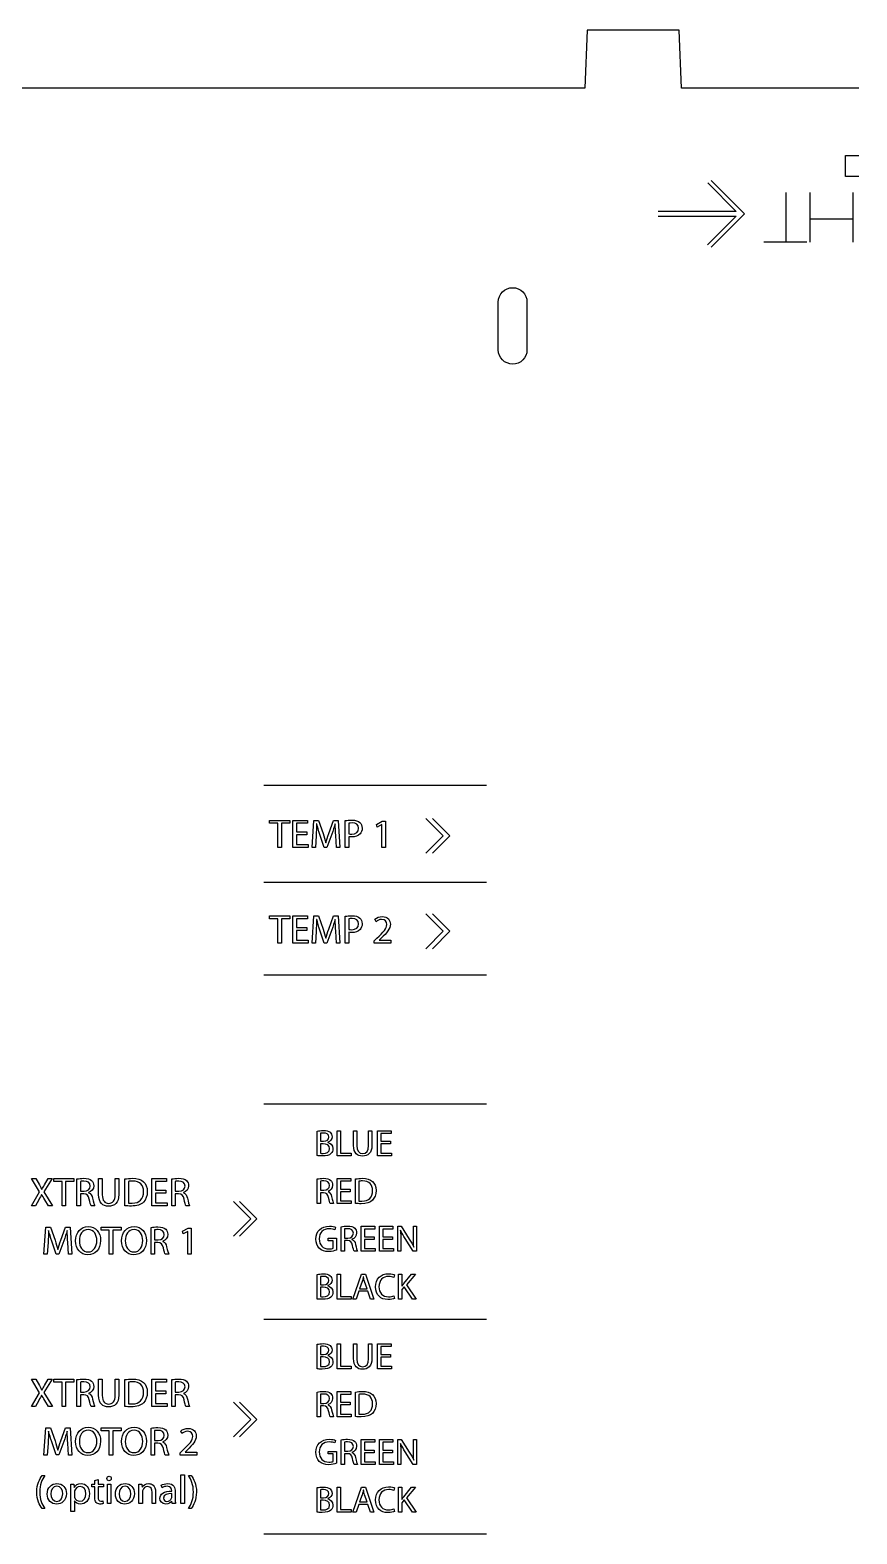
# Model space of a CAD drawing. Header units: millimetres. Extents: x -1200 to 608, y -610 to 472.
# Drawn here: x 303.4 to 389.9, y -188.9 to -31.5 of the extents above; entities that cross this region are included whole.
import ezdxf

# ---------------------------------------------------------------- set-up
doc = ezdxf.new("R2010")
doc.units = ezdxf.units.MM
doc.layers.add('CUTS', color=1, linetype='Continuous', true_color=0xff0000)
doc.layers.add('TEXT', color=5, linetype='Continuous', true_color=0x0000ff)

msp = doc.modelspace()

# ---------------------------------------------------------------- linework, layer by layer
at = {"layer": 'CUTS', "color": 1, "true_color": 0xff0000}
for points in [[(390.14, -37.63), (371.57, -37.63), (371.32, -31.54), (361.72, -31.54), (361.47, -37.63), (295.48, -37.63)], [(390.14, -46.85), (388.74, -46.85), (388.74, -44.65), (390.14, -44.65)], [(352.42, -64.99), (352.42, -59.99)], [(355.42, -59.99), (355.42, -64.99), (355.42, -64.99)]]:
    msp.add_lwpolyline(points, dxfattribs=at)
for points in [[(352.42, -59.99), (352.42, -59.16), (353.09, -58.49), (353.92, -58.49)], [(353.92, -58.49), (354.75, -58.49), (355.42, -59.16), (355.42, -59.99)], [(353.92, -66.49), (353.09, -66.49), (352.42, -65.81), (352.42, -64.99)], [(355.42, -64.99), (355.42, -65.82), (354.75, -66.49), (353.92, -66.49)]]:
    msp.add_open_spline(points, degree=3, dxfattribs=at)
at = {"layer": 'TEXT', "color": 5, "true_color": 0x0000ff}
for points in [[(374.32, -47.52), (377.3, -50.51), (369.13, -50.51)], [(374.69, -47.29), (378.17, -50.76), (374.69, -54.24)], [(382.5, -48.52), (382.5, -53.69)], [(385.03, -53.74), (385.03, -48.52)], [(389.5, -48.52), (389.5, -53.74)], [(369.13, -51.01), (377.31, -51.01), (374.31, -54.01)], [(389.5, -51.31), (385.03, -51.31)], [(384.68, -53.74), (380.18, -53.74)], [(327.9, -110.54), (351.18, -110.54)], [(329.37, -114.53), (328.5, -114.53), (328.5, -114.22), (330.62, -114.22), (330.62, -114.53), (329.74, -114.53), (329.74, -117.07), (329.37, -117.07), (329.37, -114.53), (329.37, -114.53)], [(332.41, -115.74), (331.3, -115.74), (331.3, -116.76), (332.54, -116.76), (332.54, -117.07), (330.93, -117.07), (330.93, -114.22), (332.47, -114.22), (332.47, -114.53), (331.3, -114.53), (331.3, -115.43), (332.41, -115.43), (332.41, -115.74), (332.41, -115.74)], [(333.37, -115.85), (333.29, -117.07), (332.94, -117.07), (333.14, -114.22), (333.61, -114.22), (334.1, -115.6)], [(333.43, -114.59), (333.42, -114.59)], [(334.7, -115.6), (335.2, -114.22), (335.67, -114.22), (335.85, -117.07), (335.49, -117.07), (335.42, -115.82), (335.42, -115.82)], [(335.37, -114.59), (335.36, -114.59)], [(336.79, -115.93), (336.79, -117.07), (336.42, -117.07), (336.42, -114.25), (336.42, -114.25)], [(336.79, -114.52), (336.79, -115.63), (336.79, -115.63)], [(340.25, -114.67), (340.24, -114.67), (339.76, -114.93), (339.69, -114.64), (340.29, -114.32), (340.61, -114.32), (340.61, -117.07), (340.25, -117.07), (340.25, -114.67), (340.25, -114.67)], [(344.83, -114.01), (346.65, -115.83), (344.83, -117.65)], [(345.53, -114.01), (347.35, -115.83), (345.53, -117.65)], [(335.01, -115.67), (334.5, -117.06), (334.22, -117.06), (333.76, -115.7)], [(334.38, -116.56), (334.39, -116.56)], [(327.9, -120.67), (351.18, -120.67)], [(329.37, -124.53), (328.5, -124.53), (328.5, -124.22), (330.62, -124.22), (330.62, -124.53), (329.74, -124.53), (329.74, -127.07), (329.37, -127.07), (329.37, -124.53), (329.37, -124.53)], [(332.41, -125.74), (331.3, -125.74), (331.3, -126.76), (332.54, -126.76), (332.54, -127.07), (330.93, -127.07), (330.93, -124.22), (332.47, -124.22), (332.47, -124.53), (331.3, -124.53), (331.3, -125.43), (332.41, -125.43), (332.41, -125.74), (332.41, -125.74)], [(333.37, -125.85), (333.29, -127.07), (332.94, -127.07), (333.14, -124.22), (333.61, -124.22), (334.1, -125.6)], [(334.7, -125.6), (335.2, -124.22), (335.67, -124.22), (335.85, -127.07), (335.49, -127.07), (335.42, -125.82), (335.42, -125.82)], [(336.79, -125.93), (336.79, -127.07), (336.42, -127.07), (336.42, -124.26), (336.42, -124.26)], [(344.83, -124.01), (346.65, -125.83), (344.83, -127.65)], [(345.53, -124.01), (347.35, -125.83), (345.53, -127.65)], [(333.43, -124.59), (333.42, -124.59)], [(335.01, -125.67), (334.5, -127.06), (334.22, -127.06), (333.76, -125.7)], [(335.37, -124.59), (335.36, -124.59)], [(336.79, -124.52), (336.79, -125.63), (336.79, -125.63)], [(339.63, -124.82), (339.51, -124.56)], [(334.38, -126.56), (334.39, -126.56)], [(340.18, -126.55), (339.96, -126.76), (339.96, -126.76), (341.19, -126.76), (341.19, -127.07), (339.44, -127.07), (339.44, -127.07)], [(339.44, -127.07), (339.44, -126.84), (339.73, -126.56)], [(327.9, -130.38), (351.18, -130.38)], [(327.9, -143.87), (351.18, -143.87)], [(333.48, -149.3), (333.48, -146.73), (333.48, -146.73)], [(333.82, -146.96), (333.82, -147.8), (333.82, -147.8)], [(333.82, -147.8), (334.13, -147.8)], [(335.58, -146.69), (335.92, -146.69), (335.92, -149.03), (337.04, -149.03), (337.04, -149.31), (335.58, -149.31), (335.58, -146.69), (335.58, -146.69)], [(337.28, -148.23), (337.28, -146.69), (337.62, -146.69), (337.62, -146.69)], [(337.62, -146.69), (337.62, -148.25)], [(338.86, -148.25), (338.86, -146.69), (339.2, -146.69), (339.2, -148.22)], [(341.14, -148.08), (340.13, -148.08), (340.13, -149.03), (341.26, -149.03), (341.26, -149.31), (339.79, -149.31), (339.79, -146.69), (341.2, -146.69), (341.2, -146.98), (340.13, -146.98), (340.13, -147.8), (341.14, -147.8), (341.14, -148.08), (341.14, -148.08)], [(334.1, -148.06), (333.82, -148.06), (333.82, -149.05), (333.82, -149.05)], [(334.59, -147.9), (334.59, -147.91)], [(304.35, -153.92), (304, -154.54), (303.58, -154.54), (304.45, -153.1), (303.61, -151.69), (304.04, -151.69), (304.42, -152.36)], [(304.95, -152.36), (305.34, -151.69), (305.76, -151.69), (304.9, -153.08), (305.79, -154.54), (305.36, -154.54), (305.36, -154.54)], [(306.79, -152.01), (305.92, -152.01), (305.92, -151.69), (308.03, -151.69), (308.03, -152.01), (307.16, -152.01), (307.16, -154.54), (306.79, -154.54), (306.79, -152.01), (306.79, -152.01)], [(309.07, -153.31), (308.72, -153.31), (308.72, -154.54), (308.35, -154.54), (308.35, -151.73), (308.35, -151.73)], [(308.72, -151.99), (308.72, -153.03), (308.72, -153.03)], [(310.62, -153.37), (310.62, -151.69), (311, -151.69), (311, -151.69)], [(311, -151.69), (311, -153.39)], [(312.36, -153.39), (312.36, -151.69), (312.73, -151.69), (312.73, -153.36)], [(313.37, -154.54), (313.37, -151.74), (313.37, -151.74)], [(313.74, -152), (313.74, -154.26), (313.74, -154.26)], [(317.66, -153.21), (316.56, -153.21), (316.56, -154.24), (317.79, -154.24), (317.79, -154.54), (316.18, -154.54), (316.18, -151.69), (317.73, -151.69), (317.73, -152), (316.56, -152), (316.56, -152.9), (317.66, -152.9), (317.66, -153.21), (317.66, -153.21)], [(318.98, -153.31), (318.64, -153.31), (318.64, -154.54), (318.27, -154.54), (318.27, -151.73), (318.27, -151.73)], [(318.64, -151.99), (318.64, -153.03), (318.64, -153.03)], [(334.14, -153.18), (333.82, -153.18), (333.82, -154.31), (333.48, -154.31), (333.48, -151.73), (333.48, -151.73)], [(333.82, -151.97), (333.82, -152.92), (333.82, -152.92)], [(336.92, -153.08), (335.91, -153.08), (335.91, -154.03), (337.04, -154.03), (337.04, -154.31), (335.57, -154.31), (335.57, -151.69), (336.98, -151.69), (336.98, -151.98), (335.91, -151.98), (335.91, -152.8), (336.92, -152.8), (336.92, -153.08), (336.92, -153.08)], [(337.48, -154.3), (337.48, -151.73), (337.48, -151.73)], [(337.82, -151.98), (337.82, -154.05), (337.82, -154.05)], [(304.66, -153.35), (304.66, -153.35)], [(304.68, -152.84), (304.69, -152.84)], [(305.36, -154.54), (304.99, -153.91)], [(308.72, -153.03), (309.1, -153.03)], [(309.57, -153.17), (309.57, -153.19)], [(318.64, -153.03), (319.01, -153.03)], [(319.49, -153.17), (319.49, -153.19)], [(324.74, -154.09), (326.55, -155.9), (324.74, -157.72)], [(325.34, -154.09), (327.15, -155.9), (325.34, -157.72)], [(333.82, -152.92), (334.17, -152.92)], [(334.61, -153.05), (334.61, -153.06)], [(310.21, -154.54), (309.83, -154.54)], [(320.13, -154.54), (319.75, -154.54)], [(335.19, -154.31), (334.84, -154.31)], [(305.33, -158.4), (305.25, -159.62), (304.9, -159.62), (305.1, -156.77), (305.57, -156.77), (306.06, -158.15)], [(305.39, -157.14), (305.38, -157.14)], [(306.66, -158.15), (307.16, -156.77), (307.63, -156.77), (307.81, -159.62), (307.45, -159.62), (307.38, -158.37), (307.38, -158.37)], [(307.33, -157.14), (307.33, -157.14)], [(311.73, -157.09), (310.87, -157.09), (310.87, -156.77), (312.98, -156.77), (312.98, -157.09), (312.11, -157.09), (312.11, -159.62), (311.73, -159.62), (311.73, -157.09), (311.73, -157.09)], [(316.81, -158.39), (316.47, -158.39), (316.47, -159.62), (316.1, -159.62), (316.1, -156.81), (316.1, -156.81)], [(316.47, -157.07), (316.47, -158.11), (316.47, -158.11)], [(319.95, -157.22), (319.94, -157.22), (319.46, -157.48), (319.39, -157.2), (319.99, -156.87), (320.31, -156.87), (320.31, -159.62), (319.95, -159.62), (319.95, -157.22), (319.95, -157.22)], [(335.4, -156.79), (335.32, -157.06)], [(336.65, -158.18), (336.33, -158.18), (336.33, -159.31), (335.99, -159.31), (335.99, -156.73), (335.99, -156.73)], [(336.33, -156.97), (336.33, -157.92), (336.33, -157.92)], [(339.43, -158.08), (338.42, -158.08), (338.42, -159.03), (339.55, -159.03), (339.55, -159.31), (338.07, -159.31), (338.07, -156.69), (339.49, -156.69), (339.49, -156.98), (338.42, -156.98), (338.42, -157.8), (339.43, -157.8), (339.43, -158.08), (339.43, -158.08)], [(341.34, -158.08), (340.33, -158.08), (340.33, -159.03), (341.46, -159.03), (341.46, -159.31), (339.98, -159.31), (339.98, -156.69), (341.4, -156.69), (341.4, -156.98), (340.33, -156.98), (340.33, -157.8), (341.34, -157.8), (341.34, -158.08), (341.34, -158.08)], [(341.9, -159.31), (341.9, -156.69), (342.27, -156.69), (343.1, -158.02)], [(342.2, -157.11), (342.19, -157.11)], [(343.54, -157.79), (343.54, -156.69), (343.86, -156.69), (343.86, -159.31), (343.52, -159.31), (342.69, -157.98)], [(306.97, -158.22), (306.46, -159.61), (306.18, -159.61), (305.72, -158.25)], [(316.47, -158.11), (316.84, -158.11)], [(317.32, -158.25), (317.32, -158.27)], [(335.15, -158.99), (335.15, -158.21), (334.62, -158.21), (334.62, -157.94), (335.48, -157.94), (335.48, -159.19), (335.48, -159.19)], [(336.33, -157.92), (336.67, -157.92)], [(337.11, -158.05), (337.11, -158.06)], [(342.22, -158.19), (342.22, -159.31), (341.9, -159.31), (341.9, -159.31)], [(343.57, -158.87), (343.58, -158.86)], [(306.34, -159.11), (306.35, -159.11)], [(317.96, -159.62), (317.57, -159.62)], [(337.7, -159.31), (337.35, -159.31)], [(333.48, -164.3), (333.48, -161.73), (333.48, -161.73)], [(333.82, -161.96), (333.82, -162.8), (333.82, -162.8)], [(335.58, -161.69), (335.92, -161.69), (335.92, -164.03), (337.04, -164.03), (337.04, -164.31), (335.58, -164.31), (335.58, -161.69), (335.58, -161.69)], [(337.84, -163.49), (337.57, -164.31), (337.22, -164.31), (338.11, -161.69), (338.52, -161.69), (339.41, -164.31), (339.05, -164.31), (338.77, -163.49), (337.84, -163.49), (337.84, -163.49)], [(338.31, -161.99), (338.3, -161.99)], [(341.57, -161.77), (341.48, -162.04)], [(341.99, -161.69), (342.32, -161.69), (342.32, -162.96), (342.34, -162.96)], [(342.54, -162.68), (343.34, -161.69), (343.76, -161.69), (342.81, -162.8), (343.83, -164.31), (343.43, -164.31), (342.58, -163.03), (342.32, -163.31), (342.32, -164.31), (341.99, -164.31), (341.99, -161.69), (341.99, -161.69)], [(333.82, -162.8), (334.13, -162.8)], [(334.1, -163.06), (333.82, -163.06), (333.82, -164.05), (333.82, -164.05)], [(334.59, -162.9), (334.59, -162.91)], [(338.17, -162.47), (337.91, -163.22), (338.7, -163.22), (338.7, -163.22)], [(338.7, -163.22), (338.44, -162.47)], [(341.49, -163.96), (341.56, -164.23), (341.56, -164.23)], [(327.9, -166.4), (351.18, -166.4)], [(333.48, -171.6), (333.48, -169.03), (333.48, -169.03)], [(333.82, -169.26), (333.82, -170.1), (333.82, -170.1)], [(335.58, -168.99), (335.92, -168.99), (335.92, -171.33), (337.04, -171.33), (337.04, -171.61), (335.58, -171.61), (335.58, -168.99), (335.58, -168.99)], [(337.28, -170.53), (337.28, -168.99), (337.62, -168.99), (337.62, -168.99)], [(337.62, -168.99), (337.62, -170.55)], [(338.86, -170.55), (338.86, -168.99), (339.2, -168.99), (339.2, -170.52)], [(341.14, -170.38), (340.13, -170.38), (340.13, -171.33), (341.26, -171.33), (341.26, -171.61), (339.79, -171.61), (339.79, -168.99), (341.2, -168.99), (341.2, -169.28), (340.13, -169.28), (340.13, -170.1), (341.14, -170.1), (341.14, -170.38), (341.14, -170.38)], [(333.82, -170.1), (334.13, -170.1)], [(334.1, -170.36), (333.82, -170.36), (333.82, -171.35), (333.82, -171.35)], [(334.59, -170.2), (334.59, -170.21)], [(304.35, -174.92), (304, -175.54), (303.58, -175.54), (304.45, -174.1), (303.61, -172.69), (304.04, -172.69), (304.42, -173.36)], [(304.95, -173.36), (305.34, -172.69), (305.76, -172.69), (304.9, -174.08), (305.79, -175.54), (305.36, -175.54), (305.36, -175.54)], [(306.79, -173.01), (305.92, -173.01), (305.92, -172.69), (308.03, -172.69), (308.03, -173.01), (307.16, -173.01), (307.16, -175.54), (306.79, -175.54), (306.79, -173.01), (306.79, -173.01)], [(309.07, -174.31), (308.72, -174.31), (308.72, -175.54), (308.35, -175.54), (308.35, -172.73), (308.35, -172.73)], [(308.72, -172.99), (308.72, -174.03), (308.72, -174.03)], [(310.62, -174.37), (310.62, -172.69), (311, -172.69), (311, -172.69)], [(311, -172.69), (311, -174.39)], [(312.36, -174.39), (312.36, -172.69), (312.73, -172.69), (312.73, -174.36)], [(313.37, -175.54), (313.37, -172.73), (313.37, -172.73)], [(313.74, -173), (313.74, -175.26), (313.74, -175.26)], [(317.66, -174.21), (316.56, -174.21), (316.56, -175.24), (317.79, -175.24), (317.79, -175.54), (316.18, -175.54), (316.18, -172.69), (317.73, -172.69), (317.73, -173), (316.56, -173), (316.56, -173.9), (317.66, -173.9), (317.66, -174.21), (317.66, -174.21)], [(318.98, -174.31), (318.64, -174.31), (318.64, -175.54), (318.27, -175.54), (318.27, -172.73), (318.27, -172.73)], [(318.64, -172.99), (318.64, -174.03), (318.64, -174.03)], [(304.66, -174.35), (304.66, -174.35)], [(304.68, -173.84), (304.69, -173.84)], [(308.72, -174.03), (309.1, -174.03)], [(309.57, -174.17), (309.57, -174.19)], [(318.64, -174.03), (319.01, -174.03)], [(319.49, -174.17), (319.49, -174.19)], [(334.14, -175.48), (333.82, -175.48), (333.82, -176.61), (333.48, -176.61), (333.48, -174.03), (333.48, -174.03)], [(333.82, -174.27), (333.82, -175.22), (333.82, -175.22)], [(336.92, -175.38), (335.91, -175.38), (335.91, -176.33), (337.04, -176.33), (337.04, -176.61), (335.57, -176.61), (335.57, -173.99), (336.98, -173.99), (336.98, -174.28), (335.91, -174.28), (335.91, -175.1), (336.92, -175.1), (336.92, -175.38), (336.92, -175.38)], [(337.48, -176.6), (337.48, -174.03), (337.48, -174.03)], [(337.82, -174.28), (337.82, -176.35), (337.82, -176.35)], [(305.36, -175.54), (304.99, -174.91)], [(310.21, -175.54), (309.83, -175.54)], [(320.13, -175.54), (319.75, -175.54)], [(324.74, -175.09), (326.55, -176.9), (324.74, -178.72)], [(325.34, -175.09), (327.15, -176.9), (325.34, -178.72)], [(333.82, -175.22), (334.17, -175.22)], [(334.61, -175.35), (334.61, -175.36)], [(305.33, -179.4), (305.25, -180.62), (304.9, -180.62), (305.1, -177.77), (305.57, -177.77), (306.06, -179.15)], [(306.66, -179.15), (307.16, -177.77), (307.63, -177.77), (307.81, -180.62), (307.45, -180.62), (307.38, -179.37), (307.38, -179.37)], [(311.73, -178.09), (310.87, -178.09), (310.87, -177.77), (312.98, -177.77), (312.98, -178.09), (312.11, -178.09), (312.11, -180.62), (311.73, -180.62), (311.73, -178.09), (311.73, -178.09)], [(335.19, -176.61), (334.84, -176.61)], [(305.39, -178.14), (305.38, -178.14)], [(306.97, -179.22), (306.46, -180.61), (306.18, -180.61), (305.72, -179.25)], [(307.33, -178.14), (307.33, -178.14)], [(316.81, -179.39), (316.47, -179.39), (316.47, -180.62), (316.1, -180.62), (316.1, -177.81), (316.1, -177.81)], [(316.47, -178.07), (316.47, -179.11), (316.47, -179.11)], [(316.47, -179.11), (316.84, -179.11)], [(317.32, -179.25), (317.32, -179.27)], [(319.33, -178.37), (319.21, -178.11)], [(335.4, -179.09), (335.32, -179.36)], [(336.65, -180.48), (336.33, -180.48), (336.33, -181.61), (335.99, -181.61), (335.99, -179.03), (335.99, -179.03)], [(336.33, -179.27), (336.33, -180.22), (336.33, -180.22)], [(339.43, -180.38), (338.42, -180.38), (338.42, -181.33), (339.55, -181.33), (339.55, -181.61), (338.07, -181.61), (338.07, -178.99), (339.49, -178.99), (339.49, -179.28), (338.42, -179.28), (338.42, -180.1), (339.43, -180.1), (339.43, -180.38), (339.43, -180.38)], [(341.34, -180.38), (340.33, -180.38), (340.33, -181.33), (341.46, -181.33), (341.46, -181.61), (339.98, -181.61), (339.98, -178.99), (341.4, -178.99), (341.4, -179.28), (340.33, -179.28), (340.33, -180.1), (341.34, -180.1), (341.34, -180.38), (341.34, -180.38)], [(341.9, -181.61), (341.9, -178.99), (342.27, -178.99), (343.1, -180.32)], [(343.54, -180.09), (343.54, -178.99), (343.86, -178.99), (343.86, -181.61), (343.52, -181.61), (342.69, -180.28)], [(306.34, -180.11), (306.35, -180.11)], [(317.96, -180.62), (317.57, -180.62)], [(319.88, -180.1), (319.67, -180.31), (319.67, -180.32), (320.9, -180.32), (320.9, -180.62), (319.14, -180.62), (319.14, -180.62)], [(319.14, -180.62), (319.14, -180.4), (319.43, -180.11)], [(335.15, -181.29), (335.15, -180.51), (334.62, -180.51), (334.62, -180.24), (335.48, -180.24), (335.48, -181.49), (335.48, -181.49)], [(336.33, -180.22), (336.67, -180.22)], [(337.11, -180.35), (337.11, -180.36)], [(342.22, -180.49), (342.22, -181.61), (341.9, -181.61), (341.9, -181.61)], [(342.2, -179.41), (342.19, -179.41)], [(337.7, -181.61), (337.35, -181.61)], [(343.57, -181.17), (343.58, -181.16)], [(304.71, -182.77), (304.99, -182.77), (304.99, -182.77)], [(307.7, -183.66), (308.03, -183.66), (308.05, -184.01), (308.06, -184.01)], [(310.21, -185.06), (310.21, -183.94), (309.89, -183.94), (309.89, -183.66), (310.21, -183.66), (310.21, -183.28), (310.57, -183.17), (310.57, -183.17)], [(310.57, -183.17), (310.57, -183.66), (311.11, -183.66), (311.11, -183.94), (310.57, -183.94), (310.57, -185.04)], [(311.53, -183.66), (311.9, -183.66), (311.9, -185.7), (311.53, -185.7), (311.53, -183.66), (311.53, -183.66)], [(314.82, -183.66), (315.15, -183.66), (315.18, -183.99), (315.18, -183.99)], [(317.26, -184.04), (317.17, -183.79)], [(319.23, -182.7), (319.6, -182.7), (319.6, -185.7), (319.23, -185.7), (319.23, -182.7), (319.23, -182.7)], [(320.01, -182.77), (320.29, -182.77)], [(333.48, -186.6), (333.48, -184.03), (333.48, -184.03)], [(335.58, -183.99), (335.92, -183.99), (335.92, -186.33), (337.04, -186.33), (337.04, -186.61), (335.58, -186.61), (335.58, -183.99), (335.58, -183.99)], [(337.84, -185.79), (337.57, -186.61), (337.22, -186.61), (338.11, -183.99), (338.52, -183.99), (339.41, -186.61), (339.05, -186.61), (338.77, -185.79), (337.84, -185.79), (337.84, -185.79)], [(341.57, -184.07), (341.48, -184.34)], [(341.99, -183.99), (342.32, -183.99), (342.32, -185.26), (342.34, -185.26)], [(342.54, -184.98), (343.34, -183.99), (343.76, -183.99), (342.81, -185.1), (343.83, -186.61), (343.43, -186.61), (342.58, -185.32), (342.32, -185.61), (342.32, -186.61), (341.99, -186.61), (341.99, -183.99), (341.99, -183.99)], [(308.09, -185.43), (308.08, -185.43), (308.08, -186.54), (307.72, -186.54), (307.72, -184.33), (307.72, -184.33)], [(308.08, -184.52), (308.08, -184.87), (308.08, -184.87)], [(311.07, -185.42), (311.09, -185.7)], [(315.21, -184.47), (315.21, -185.7), (314.84, -185.7), (314.84, -184.21), (314.84, -184.21)], [(316.58, -184.49), (316.58, -185.7), (316.21, -185.7), (316.21, -184.52)], [(318.26, -184.4), (318.26, -184.36)], [(318.27, -185.01), (318.27, -184.66), (318.27, -184.66)], [(318.66, -185.7), (318.32, -185.7), (318.29, -185.45), (318.28, -185.45)], [(318.63, -184.45), (318.63, -185.21), (318.63, -185.21)], [(333.82, -184.26), (333.82, -185.1), (333.82, -185.1)], [(333.82, -185.1), (334.13, -185.1)], [(334.1, -185.36), (333.82, -185.36), (333.82, -186.35), (333.82, -186.35)], [(334.59, -185.2), (334.59, -185.21)], [(338.17, -184.77), (337.91, -185.52), (338.7, -185.52), (338.7, -185.52)], [(338.31, -184.29), (338.3, -184.29)], [(338.7, -185.52), (338.44, -184.77)], [(304.99, -186.22), (304.71, -186.22)], [(320.29, -186.22), (320.01, -186.22), (320.01, -186.22)], [(341.49, -186.26), (341.56, -186.53), (341.56, -186.53)], [(327.9, -188.88), (351.18, -188.88)]]:
    msp.add_lwpolyline(points, dxfattribs=at)
for points in [[(333.42, -114.59), (333.41, -114.94), (333.39, -115.42), (333.37, -115.85)], [(333.76, -115.7), (333.62, -115.29), (333.51, -114.93), (333.43, -114.59)], [(335.36, -114.59), (335.26, -114.92), (335.15, -115.28), (335.01, -115.67)], [(335.42, -115.82), (335.4, -115.42), (335.37, -114.94), (335.37, -114.59)], [(336.42, -114.25), (336.6, -114.23), (336.83, -114.2), (337.13, -114.2)], [(337.14, -114.49), (336.97, -114.49), (336.85, -114.5), (336.79, -114.52)], [(337.13, -114.2), (337.49, -114.2), (337.76, -114.28), (337.93, -114.44)], [(337.81, -115.05), (337.81, -114.67), (337.54, -114.49), (337.14, -114.49)], [(337.93, -114.44), (338.08, -114.57), (338.18, -114.78), (338.18, -115.03)], [(334.1, -115.6), (334.21, -115.95), (334.31, -116.26), (334.38, -116.56)], [(334.39, -116.56), (334.47, -116.27), (334.57, -115.96), (334.7, -115.6)], [(336.79, -115.63), (336.87, -115.65), (336.97, -115.66), (337.09, -115.66)], [(337.08, -115.96), (336.97, -115.96), (336.87, -115.95), (336.79, -115.93)], [(337.96, -115.64), (337.76, -115.85), (337.44, -115.96), (337.08, -115.96)], [(337.09, -115.66), (337.54, -115.66), (337.81, -115.44), (337.81, -115.05)], [(338.18, -115.03), (338.18, -115.29), (338.1, -115.49), (337.96, -115.64)], [(336.42, -124.26), (336.6, -124.23), (336.83, -124.2), (337.13, -124.2)], [(337.13, -124.2), (337.49, -124.2), (337.76, -124.28), (337.93, -124.44)], [(339.51, -124.56), (339.7, -124.4), (339.97, -124.28), (340.28, -124.28)], [(340.28, -124.28), (340.88, -124.28), (341.13, -124.68), (341.13, -125.08)], [(333.42, -124.59), (333.41, -124.94), (333.39, -125.42), (333.37, -125.85)], [(333.76, -125.7), (333.62, -125.29), (333.51, -124.93), (333.43, -124.59)], [(334.1, -125.6), (334.21, -125.95), (334.31, -126.26), (334.38, -126.56)], [(334.39, -126.56), (334.47, -126.27), (334.57, -125.96), (334.7, -125.6)], [(335.36, -124.59), (335.26, -124.92), (335.15, -125.28), (335.01, -125.67)], [(335.42, -125.82), (335.4, -125.42), (335.37, -124.94), (335.37, -124.59)], [(337.14, -124.49), (336.97, -124.49), (336.85, -124.5), (336.79, -124.52)], [(336.79, -125.63), (336.87, -125.65), (336.97, -125.66), (337.09, -125.66)], [(337.96, -125.64), (337.76, -125.85), (337.44, -125.96), (337.08, -125.96)], [(337.09, -125.66), (337.54, -125.66), (337.81, -125.44), (337.81, -125.05)], [(337.81, -125.05), (337.81, -124.67), (337.54, -124.49), (337.14, -124.49)], [(337.93, -124.44), (338.08, -124.57), (338.18, -124.78), (338.18, -125.03)], [(338.18, -125.03), (338.18, -125.29), (338.1, -125.49), (337.96, -125.64)], [(340.21, -124.59), (339.96, -124.59), (339.76, -124.71), (339.63, -124.82)], [(339.73, -126.56), (340.43, -125.89), (340.75, -125.54), (340.75, -125.12)], [(341.13, -125.08), (341.13, -125.58), (340.76, -125.99), (340.18, -126.55)], [(340.75, -125.12), (340.75, -124.84), (340.62, -124.59), (340.21, -124.59)], [(337.08, -125.96), (336.97, -125.96), (336.87, -125.95), (336.79, -125.93)], [(333.48, -146.73), (333.63, -146.7), (333.87, -146.67), (334.1, -146.67)], [(334.12, -146.93), (333.97, -146.93), (333.88, -146.95), (333.82, -146.96)], [(334.1, -146.67), (334.44, -146.67), (334.66, -146.73), (334.82, -146.86)], [(334.69, -147.36), (334.69, -147.06), (334.46, -146.93), (334.12, -146.93)], [(334.13, -147.8), (334.48, -147.8), (334.69, -147.61), (334.69, -147.36)], [(335.04, -147.33), (335.04, -147.58), (334.87, -147.8), (334.59, -147.9)], [(334.82, -146.86), (334.95, -146.97), (335.04, -147.12), (335.04, -147.33)], [(334.01, -149.33), (333.77, -149.33), (333.6, -149.32), (333.48, -149.3)], [(333.82, -149.05), (333.89, -149.07), (333.98, -149.07), (334.11, -149.07)], [(334.91, -149.09), (334.73, -149.26), (334.43, -149.33), (334.01, -149.33)], [(334.78, -148.56), (334.78, -148.21), (334.47, -148.06), (334.1, -148.06)], [(334.11, -149.07), (334.45, -149.07), (334.78, -148.94), (334.78, -148.56)], [(334.59, -147.91), (334.84, -147.97), (335.13, -148.18), (335.13, -148.56)], [(335.13, -148.56), (335.13, -148.79), (335.04, -148.96), (334.91, -149.09)], [(338.21, -149.35), (337.68, -149.35), (337.28, -149.05), (337.28, -148.23)], [(337.62, -148.25), (337.62, -148.83), (337.88, -149.08), (338.23, -149.08)], [(339.2, -148.22), (339.2, -149.03), (338.78, -149.35), (338.21, -149.35)], [(338.23, -149.08), (338.61, -149.08), (338.86, -148.82), (338.86, -148.25)], [(304.42, -152.36), (304.52, -152.55), (304.6, -152.69), (304.68, -152.84)], [(304.69, -152.84), (304.77, -152.67), (304.85, -152.54), (304.95, -152.36)], [(308.35, -151.73), (308.54, -151.7), (308.81, -151.67), (309.06, -151.67)], [(309.08, -151.96), (308.91, -151.96), (308.78, -151.97), (308.72, -151.99)], [(309.06, -151.67), (309.45, -151.67), (309.71, -151.75), (309.88, -151.9)], [(309.74, -152.49), (309.74, -152.12), (309.47, -151.96), (309.08, -151.96)], [(309.1, -153.03), (309.49, -153.03), (309.74, -152.81), (309.74, -152.49)], [(310.11, -152.45), (310.11, -152.82), (309.87, -153.07), (309.57, -153.17)], [(309.88, -151.9), (310.02, -152.03), (310.11, -152.23), (310.11, -152.45)], [(313.37, -151.74), (313.59, -151.7), (313.86, -151.67), (314.15, -151.67)], [(314.17, -151.96), (313.98, -151.96), (313.83, -151.98), (313.74, -152)], [(314.15, -151.67), (314.68, -151.67), (315.06, -151.8), (315.31, -152.03)], [(315.32, -153.06), (315.33, -152.39), (314.95, -151.96), (314.17, -151.96)], [(315.31, -152.03), (315.56, -152.26), (315.71, -152.59), (315.71, -153.05)], [(318.27, -151.73), (318.46, -151.7), (318.73, -151.67), (318.98, -151.67)], [(319, -151.96), (318.82, -151.96), (318.7, -151.97), (318.64, -151.99)], [(318.98, -151.67), (319.37, -151.67), (319.63, -151.75), (319.8, -151.9)], [(319.66, -152.49), (319.66, -152.12), (319.39, -151.96), (319, -151.96)], [(319.01, -153.03), (319.41, -153.03), (319.66, -152.81), (319.66, -152.49)], [(320.03, -152.45), (320.03, -152.82), (319.79, -153.07), (319.49, -153.17)], [(319.8, -151.9), (319.94, -152.03), (320.03, -152.23), (320.03, -152.45)], [(333.48, -151.73), (333.65, -151.7), (333.9, -151.67), (334.13, -151.67)], [(334.16, -151.94), (333.99, -151.94), (333.88, -151.95), (333.82, -151.97)], [(334.13, -151.67), (334.49, -151.67), (334.73, -151.74), (334.89, -151.89)], [(334.76, -152.42), (334.76, -152.09), (334.51, -151.94), (334.16, -151.94)], [(334.17, -152.92), (334.53, -152.92), (334.76, -152.72), (334.76, -152.42)], [(335.09, -152.39), (335.09, -152.73), (334.88, -152.96), (334.61, -153.05)], [(334.89, -151.89), (335.02, -152), (335.09, -152.18), (335.09, -152.39)], [(337.48, -151.73), (337.69, -151.7), (337.93, -151.67), (338.2, -151.67)], [(338.21, -151.94), (338.04, -151.94), (337.91, -151.96), (337.82, -151.98)], [(338.2, -151.67), (338.68, -151.67), (339.03, -151.79), (339.26, -152)], [(339.27, -152.95), (339.28, -152.33), (338.93, -151.94), (338.21, -151.94)], [(339.26, -152), (339.5, -152.21), (339.63, -152.52), (339.63, -152.94)], [(304.66, -153.35), (304.57, -153.52), (304.49, -153.67), (304.35, -153.92)], [(304.99, -153.91), (304.84, -153.67), (304.75, -153.52), (304.66, -153.35)], [(309.64, -153.86), (309.56, -153.47), (309.4, -153.32), (309.07, -153.31)], [(309.57, -153.19), (309.79, -153.26), (309.92, -153.47), (309.99, -153.76)], [(309.83, -154.54), (309.78, -154.46), (309.72, -154.22), (309.64, -153.86)], [(309.99, -153.76), (310.08, -154.16), (310.15, -154.43), (310.21, -154.54)], [(311.65, -154.59), (311.06, -154.59), (310.62, -154.26), (310.62, -153.37)], [(311, -153.39), (311, -154.02), (311.28, -154.29), (311.66, -154.29)], [(312.73, -153.36), (312.73, -154.24), (312.27, -154.59), (311.65, -154.59)], [(311.66, -154.29), (312.08, -154.29), (312.36, -154.01), (312.36, -153.39)], [(315.3, -154.16), (315.03, -154.43), (314.59, -154.57), (314.04, -154.57)], [(314.11, -154.27), (314.9, -154.27), (315.32, -153.83), (315.32, -153.06)], [(315.71, -153.05), (315.71, -153.52), (315.56, -153.9), (315.3, -154.16)], [(319.56, -153.86), (319.48, -153.47), (319.32, -153.32), (318.98, -153.31)], [(319.49, -153.19), (319.71, -153.26), (319.84, -153.47), (319.91, -153.76)], [(319.75, -154.54), (319.7, -154.46), (319.64, -154.22), (319.56, -153.86)], [(319.91, -153.76), (320, -154.16), (320.07, -154.43), (320.13, -154.54)], [(334.67, -153.68), (334.59, -153.32), (334.45, -153.19), (334.14, -153.18)], [(334.61, -153.06), (334.8, -153.13), (334.92, -153.32), (334.99, -153.59)], [(334.84, -154.31), (334.8, -154.23), (334.74, -154.01), (334.67, -153.68)], [(334.99, -153.59), (335.07, -153.96), (335.13, -154.21), (335.19, -154.31)], [(337.82, -154.05), (337.9, -154.06), (338.03, -154.06), (338.16, -154.06)], [(339.25, -153.96), (339.01, -154.2), (338.6, -154.33), (338.09, -154.33)], [(338.16, -154.06), (338.89, -154.06), (339.27, -153.66), (339.27, -152.95)], [(339.63, -152.94), (339.63, -153.37), (339.5, -153.72), (339.25, -153.96)], [(314.04, -154.57), (313.77, -154.57), (313.55, -154.56), (313.37, -154.54)], [(313.74, -154.26), (313.83, -154.27), (313.96, -154.27), (314.11, -154.27)], [(338.09, -154.33), (337.85, -154.33), (337.65, -154.32), (337.48, -154.3)], [(305.38, -157.14), (305.37, -157.5), (305.35, -157.97), (305.33, -158.4)], [(305.72, -158.25), (305.58, -157.84), (305.47, -157.48), (305.39, -157.14)], [(307.33, -157.14), (307.22, -157.47), (307.11, -157.83), (306.97, -158.22)], [(307.38, -158.37), (307.36, -157.97), (307.33, -157.49), (307.33, -157.14)], [(308.21, -158.22), (308.21, -157.31), (308.77, -156.72), (309.53, -156.72)], [(309.52, -157.02), (308.9, -157.02), (308.6, -157.59), (308.6, -158.21)], [(310.43, -158.19), (310.43, -157.61), (310.13, -157.02), (309.52, -157.02)], [(309.53, -156.72), (310.31, -156.72), (310.82, -157.32), (310.82, -158.17)], [(313.01, -158.22), (313.01, -157.31), (313.57, -156.72), (314.33, -156.72)], [(314.32, -157.02), (313.71, -157.02), (313.4, -157.59), (313.4, -158.21)], [(315.23, -158.19), (315.23, -157.61), (314.93, -157.02), (314.32, -157.02)], [(314.33, -156.72), (315.11, -156.72), (315.62, -157.32), (315.62, -158.17)], [(316.1, -156.81), (316.28, -156.78), (316.55, -156.75), (316.8, -156.75)], [(316.83, -157.04), (316.65, -157.04), (316.53, -157.05), (316.47, -157.07)], [(316.8, -156.75), (317.2, -156.75), (317.46, -156.83), (317.63, -156.98)], [(317.49, -157.57), (317.49, -157.2), (317.22, -157.04), (316.83, -157.04)], [(317.63, -156.98), (317.77, -157.11), (317.85, -157.31), (317.85, -157.53)], [(333.33, -158.02), (333.33, -157.24), (333.87, -156.67), (334.75, -156.67)], [(334.74, -156.95), (334.1, -156.95), (333.69, -157.35), (333.69, -158)], [(335.32, -157.06), (335.18, -157), (335, -156.95), (334.74, -156.95)], [(334.75, -156.67), (335.05, -156.67), (335.29, -156.73), (335.4, -156.79)], [(335.99, -156.73), (336.16, -156.7), (336.41, -156.67), (336.64, -156.67)], [(336.66, -156.94), (336.5, -156.94), (336.39, -156.95), (336.33, -156.97)], [(336.64, -156.67), (337, -156.67), (337.24, -156.74), (337.4, -156.89)], [(337.26, -157.42), (337.26, -157.09), (337.02, -156.94), (336.66, -156.94)], [(337.4, -156.89), (337.52, -157), (337.6, -157.18), (337.6, -157.39)], [(342.19, -157.11), (342.21, -157.44), (342.22, -157.76), (342.22, -158.19)], [(342.69, -157.98), (342.51, -157.69), (342.33, -157.39), (342.2, -157.11)], [(306.06, -158.15), (306.17, -158.5), (306.27, -158.82), (306.34, -159.11)], [(306.35, -159.11), (306.43, -158.83), (306.53, -158.51), (306.66, -158.15)], [(309.49, -159.67), (308.74, -159.67), (308.21, -159.08), (308.21, -158.22)], [(308.6, -158.21), (308.6, -158.83), (308.93, -159.37), (309.51, -159.37)], [(310.82, -158.17), (310.82, -159.15), (310.22, -159.67), (309.49, -159.67)], [(309.51, -159.37), (310.1, -159.37), (310.43, -158.83), (310.43, -158.19)], [(314.29, -159.67), (313.54, -159.67), (313.01, -159.08), (313.01, -158.22)], [(313.4, -158.21), (313.4, -158.83), (313.73, -159.37), (314.32, -159.37)], [(315.62, -158.17), (315.62, -159.15), (315.02, -159.67), (314.29, -159.67)], [(314.32, -159.37), (314.9, -159.37), (315.23, -158.83), (315.23, -158.19)], [(317.39, -158.94), (317.3, -158.55), (317.15, -158.4), (316.81, -158.39)], [(316.84, -158.11), (317.24, -158.11), (317.49, -157.89), (317.49, -157.57)], [(317.85, -157.53), (317.85, -157.9), (317.62, -158.15), (317.32, -158.25)], [(317.32, -158.27), (317.54, -158.34), (317.67, -158.55), (317.73, -158.84)], [(317.73, -158.84), (317.83, -159.24), (317.9, -159.51), (317.96, -159.62)], [(333.69, -158.99), (333.47, -158.77), (333.33, -158.42), (333.33, -158.02)], [(333.69, -158), (333.69, -158.67), (334.08, -159.06), (334.7, -159.06)], [(337.17, -158.69), (337.1, -158.32), (336.95, -158.19), (336.65, -158.18)], [(336.67, -157.92), (337.04, -157.92), (337.26, -157.72), (337.26, -157.42)], [(337.6, -157.39), (337.6, -157.73), (337.38, -157.96), (337.11, -158.05)], [(337.11, -158.06), (337.31, -158.13), (337.43, -158.32), (337.49, -158.59)], [(337.35, -159.31), (337.3, -159.23), (337.24, -159.01), (337.17, -158.69)], [(337.49, -158.59), (337.58, -158.96), (337.64, -159.21), (337.7, -159.31)], [(343.1, -158.02), (343.29, -158.32), (343.45, -158.6), (343.57, -158.87)], [(343.58, -158.86), (343.55, -158.51), (343.54, -158.2), (343.54, -157.79)], [(317.57, -159.62), (317.53, -159.54), (317.46, -159.3), (317.39, -158.94)], [(334.67, -159.34), (334.28, -159.34), (333.95, -159.24), (333.69, -158.99)], [(335.48, -159.19), (335.33, -159.25), (335.02, -159.34), (334.67, -159.34)], [(334.7, -159.06), (334.92, -159.06), (335.07, -159.03), (335.15, -158.99)], [(333.48, -161.73), (333.63, -161.7), (333.87, -161.67), (334.1, -161.67)], [(334.12, -161.93), (333.97, -161.93), (333.88, -161.95), (333.82, -161.96)], [(334.1, -161.67), (334.44, -161.67), (334.66, -161.73), (334.82, -161.86)], [(334.69, -162.36), (334.69, -162.06), (334.46, -161.93), (334.12, -161.93)], [(334.82, -161.86), (334.95, -161.97), (335.04, -162.12), (335.04, -162.33)], [(338.3, -161.99), (338.26, -162.14), (338.22, -162.31), (338.17, -162.47)], [(338.44, -162.47), (338.39, -162.3), (338.35, -162.14), (338.31, -161.99)], [(339.58, -163.03), (339.58, -162.2), (340.14, -161.65), (340.95, -161.65)], [(340.96, -161.93), (340.34, -161.93), (339.94, -162.33), (339.94, -163.01)], [(340.95, -161.65), (341.27, -161.65), (341.48, -161.72), (341.57, -161.77)], [(341.48, -162.04), (341.36, -161.98), (341.18, -161.93), (340.96, -161.93)], [(334.78, -163.56), (334.78, -163.21), (334.47, -163.06), (334.1, -163.06)], [(334.11, -164.07), (334.45, -164.07), (334.78, -163.94), (334.78, -163.56)], [(334.13, -162.8), (334.48, -162.8), (334.69, -162.61), (334.69, -162.36)], [(335.04, -162.33), (335.04, -162.58), (334.87, -162.8), (334.59, -162.9)], [(334.59, -162.91), (334.84, -162.97), (335.13, -163.18), (335.13, -163.56)], [(335.13, -163.56), (335.13, -163.79), (335.04, -163.96), (334.91, -164.09)], [(340.87, -164.35), (340.13, -164.35), (339.58, -163.89), (339.58, -163.03)], [(339.94, -163.01), (339.94, -163.66), (340.31, -164.07), (340.94, -164.07)], [(342.34, -162.96), (342.41, -162.85), (342.48, -162.76), (342.54, -162.68)], [(334.01, -164.33), (333.77, -164.33), (333.6, -164.32), (333.48, -164.3)], [(333.82, -164.05), (333.89, -164.07), (333.98, -164.07), (334.11, -164.07)], [(334.91, -164.09), (334.73, -164.26), (334.43, -164.33), (334.01, -164.33)], [(341.56, -164.23), (341.44, -164.29), (341.19, -164.35), (340.87, -164.35)], [(340.94, -164.07), (341.15, -164.07), (341.36, -164.02), (341.49, -163.96)], [(333.48, -169.03), (333.63, -169), (333.87, -168.97), (334.1, -168.97)], [(334.12, -169.23), (333.97, -169.23), (333.88, -169.25), (333.82, -169.26)], [(334.1, -168.97), (334.44, -168.97), (334.66, -169.03), (334.82, -169.16)], [(334.69, -169.66), (334.69, -169.36), (334.46, -169.23), (334.12, -169.23)], [(334.13, -170.1), (334.48, -170.1), (334.69, -169.91), (334.69, -169.66)], [(335.04, -169.63), (335.04, -169.88), (334.87, -170.1), (334.59, -170.2)], [(334.82, -169.16), (334.95, -169.27), (335.04, -169.42), (335.04, -169.63)], [(333.82, -171.35), (333.89, -171.37), (333.98, -171.37), (334.11, -171.37)], [(334.91, -171.39), (334.73, -171.56), (334.43, -171.63), (334.01, -171.63)], [(334.78, -170.86), (334.78, -170.51), (334.47, -170.36), (334.1, -170.36)], [(334.11, -171.37), (334.45, -171.37), (334.78, -171.24), (334.78, -170.86)], [(334.59, -170.21), (334.84, -170.27), (335.13, -170.48), (335.13, -170.86)], [(335.13, -170.86), (335.13, -171.09), (335.04, -171.26), (334.91, -171.39)], [(338.21, -171.65), (337.68, -171.65), (337.28, -171.35), (337.28, -170.53)], [(337.62, -170.55), (337.62, -171.13), (337.88, -171.38), (338.23, -171.38)], [(339.2, -170.52), (339.2, -171.33), (338.78, -171.65), (338.21, -171.65)], [(338.23, -171.38), (338.61, -171.38), (338.86, -171.12), (338.86, -170.55)], [(308.35, -172.73), (308.54, -172.7), (308.81, -172.67), (309.06, -172.67)], [(309.08, -172.96), (308.91, -172.96), (308.78, -172.97), (308.72, -172.99)], [(309.06, -172.67), (309.45, -172.67), (309.71, -172.75), (309.88, -172.9)], [(309.74, -173.49), (309.74, -173.12), (309.47, -172.96), (309.08, -172.96)], [(309.88, -172.9), (310.02, -173.03), (310.11, -173.23), (310.11, -173.45)], [(313.37, -172.73), (313.59, -172.7), (313.86, -172.67), (314.15, -172.67)], [(314.17, -172.96), (313.98, -172.96), (313.83, -172.98), (313.74, -173)], [(314.15, -172.67), (314.68, -172.67), (315.06, -172.8), (315.31, -173.03)], [(315.32, -174.06), (315.33, -173.39), (314.95, -172.96), (314.17, -172.96)], [(315.31, -173.03), (315.56, -173.26), (315.71, -173.59), (315.71, -174.05)], [(318.27, -172.73), (318.46, -172.7), (318.73, -172.67), (318.98, -172.67)], [(319, -172.96), (318.82, -172.96), (318.7, -172.97), (318.64, -172.99)], [(318.98, -172.67), (319.37, -172.67), (319.63, -172.75), (319.8, -172.9)], [(319.66, -173.49), (319.66, -173.12), (319.39, -172.96), (319, -172.96)], [(319.8, -172.9), (319.94, -173.03), (320.03, -173.23), (320.03, -173.45)], [(334.01, -171.63), (333.77, -171.63), (333.6, -171.62), (333.48, -171.6)], [(304.66, -174.35), (304.57, -174.52), (304.49, -174.67), (304.35, -174.92)], [(304.42, -173.36), (304.52, -173.55), (304.6, -173.69), (304.68, -173.84)], [(304.99, -174.91), (304.84, -174.67), (304.75, -174.52), (304.66, -174.35)], [(304.69, -173.84), (304.77, -173.67), (304.85, -173.54), (304.95, -173.36)], [(309.64, -174.86), (309.56, -174.47), (309.4, -174.32), (309.07, -174.31)], [(309.1, -174.03), (309.49, -174.03), (309.74, -173.81), (309.74, -173.49)], [(310.11, -173.45), (310.11, -173.82), (309.87, -174.07), (309.57, -174.17)], [(309.57, -174.19), (309.79, -174.26), (309.92, -174.47), (309.99, -174.76)], [(311.65, -175.59), (311.06, -175.59), (310.62, -175.26), (310.62, -174.37)], [(311, -174.39), (311, -175.02), (311.28, -175.29), (311.66, -175.29)], [(312.73, -174.36), (312.73, -175.24), (312.27, -175.59), (311.65, -175.59)], [(311.66, -175.29), (312.08, -175.29), (312.36, -175.01), (312.36, -174.39)], [(314.11, -175.27), (314.9, -175.27), (315.32, -174.83), (315.32, -174.06)], [(315.71, -174.05), (315.71, -174.52), (315.56, -174.9), (315.3, -175.16)], [(319.56, -174.86), (319.48, -174.47), (319.32, -174.32), (318.98, -174.31)], [(319.01, -174.03), (319.41, -174.03), (319.66, -173.81), (319.66, -173.49)], [(320.03, -173.45), (320.03, -173.82), (319.79, -174.07), (319.49, -174.17)], [(319.49, -174.19), (319.71, -174.26), (319.84, -174.47), (319.91, -174.76)], [(333.48, -174.03), (333.65, -174), (333.9, -173.97), (334.13, -173.97)], [(334.16, -174.24), (333.99, -174.24), (333.88, -174.25), (333.82, -174.27)], [(334.13, -173.97), (334.49, -173.97), (334.73, -174.04), (334.89, -174.19)], [(334.76, -174.72), (334.76, -174.39), (334.51, -174.24), (334.16, -174.24)], [(334.89, -174.19), (335.02, -174.3), (335.09, -174.48), (335.09, -174.69)], [(337.48, -174.03), (337.69, -174), (337.93, -173.97), (338.2, -173.97)], [(338.21, -174.24), (338.04, -174.24), (337.91, -174.26), (337.82, -174.28)], [(338.2, -173.97), (338.68, -173.97), (339.03, -174.09), (339.26, -174.3)], [(339.27, -175.25), (339.28, -174.63), (338.93, -174.24), (338.21, -174.24)], [(339.26, -174.3), (339.5, -174.51), (339.63, -174.82), (339.63, -175.24)], [(309.83, -175.54), (309.78, -175.46), (309.72, -175.22), (309.64, -174.86)], [(309.99, -174.76), (310.08, -175.16), (310.15, -175.43), (310.21, -175.54)], [(314.04, -175.57), (313.77, -175.57), (313.55, -175.56), (313.37, -175.54)], [(313.74, -175.26), (313.83, -175.27), (313.96, -175.27), (314.11, -175.27)], [(315.3, -175.16), (315.03, -175.43), (314.59, -175.57), (314.04, -175.57)], [(319.75, -175.54), (319.7, -175.46), (319.64, -175.22), (319.56, -174.86)], [(319.91, -174.76), (320, -175.16), (320.07, -175.43), (320.13, -175.54)], [(334.67, -175.98), (334.59, -175.62), (334.45, -175.49), (334.14, -175.48)], [(334.17, -175.22), (334.53, -175.22), (334.76, -175.02), (334.76, -174.72)], [(335.09, -174.69), (335.09, -175.03), (334.88, -175.26), (334.61, -175.35)], [(334.61, -175.36), (334.8, -175.43), (334.92, -175.62), (334.99, -175.89)], [(334.84, -176.61), (334.8, -176.53), (334.74, -176.31), (334.67, -175.98)], [(334.99, -175.89), (335.07, -176.26), (335.13, -176.51), (335.19, -176.61)], [(338.16, -176.36), (338.89, -176.36), (339.27, -175.96), (339.27, -175.25)], [(339.63, -175.24), (339.63, -175.67), (339.5, -176.02), (339.25, -176.26)], [(308.21, -179.22), (308.21, -178.31), (308.77, -177.72), (309.53, -177.72)], [(309.53, -177.72), (310.31, -177.72), (310.82, -178.32), (310.82, -179.17)], [(313.01, -179.22), (313.01, -178.31), (313.57, -177.72), (314.33, -177.72)], [(314.33, -177.72), (315.11, -177.72), (315.62, -178.32), (315.62, -179.17)], [(316.1, -177.81), (316.28, -177.78), (316.55, -177.75), (316.8, -177.75)], [(316.8, -177.75), (317.2, -177.75), (317.46, -177.83), (317.63, -177.98)], [(338.09, -176.63), (337.85, -176.63), (337.65, -176.62), (337.48, -176.6)], [(337.82, -176.35), (337.9, -176.36), (338.03, -176.36), (338.16, -176.36)], [(339.25, -176.26), (339.01, -176.5), (338.6, -176.63), (338.09, -176.63)], [(305.38, -178.14), (305.37, -178.5), (305.35, -178.97), (305.33, -179.4)], [(305.72, -179.25), (305.58, -178.84), (305.47, -178.48), (305.39, -178.14)], [(306.06, -179.15), (306.17, -179.5), (306.27, -179.82), (306.34, -180.11)], [(306.35, -180.11), (306.43, -179.83), (306.53, -179.51), (306.66, -179.15)], [(307.33, -178.14), (307.22, -178.47), (307.11, -178.83), (306.97, -179.22)], [(307.38, -179.37), (307.36, -178.97), (307.33, -178.49), (307.33, -178.14)], [(309.49, -180.67), (308.74, -180.67), (308.21, -180.08), (308.21, -179.22)], [(309.52, -178.02), (308.9, -178.02), (308.6, -178.59), (308.6, -179.21)], [(308.6, -179.21), (308.6, -179.83), (308.93, -180.37), (309.51, -180.37)], [(310.82, -179.17), (310.82, -180.15), (310.22, -180.67), (309.49, -180.67)], [(309.51, -180.37), (310.1, -180.37), (310.43, -179.83), (310.43, -179.19)], [(310.43, -179.19), (310.43, -178.61), (310.13, -178.02), (309.52, -178.02)], [(314.29, -180.67), (313.54, -180.67), (313.01, -180.08), (313.01, -179.22)], [(314.32, -178.02), (313.71, -178.02), (313.4, -178.59), (313.4, -179.21)], [(313.4, -179.21), (313.4, -179.83), (313.73, -180.37), (314.32, -180.37)], [(315.62, -179.17), (315.62, -180.15), (315.02, -180.67), (314.29, -180.67)], [(315.23, -179.19), (315.23, -178.61), (314.93, -178.02), (314.32, -178.02)], [(314.32, -180.37), (314.9, -180.37), (315.23, -179.83), (315.23, -179.19)], [(316.83, -178.04), (316.65, -178.04), (316.53, -178.05), (316.47, -178.07)], [(317.49, -178.57), (317.49, -178.2), (317.22, -178.04), (316.83, -178.04)], [(316.84, -179.11), (317.24, -179.11), (317.49, -178.89), (317.49, -178.57)], [(317.85, -178.53), (317.85, -178.9), (317.62, -179.15), (317.32, -179.25)], [(317.32, -179.27), (317.54, -179.34), (317.67, -179.55), (317.73, -179.84)], [(317.63, -177.98), (317.77, -178.11), (317.85, -178.31), (317.85, -178.53)], [(319.21, -178.11), (319.4, -177.95), (319.67, -177.83), (319.99, -177.83)], [(319.92, -178.14), (319.67, -178.14), (319.46, -178.26), (319.33, -178.37)], [(319.43, -180.11), (320.14, -179.44), (320.46, -179.09), (320.46, -178.67)], [(320.83, -178.63), (320.83, -179.14), (320.46, -179.55), (319.88, -180.1)], [(320.46, -178.67), (320.46, -178.39), (320.33, -178.14), (319.92, -178.14)], [(319.99, -177.83), (320.58, -177.83), (320.83, -178.23), (320.83, -178.63)], [(333.33, -180.32), (333.33, -179.54), (333.87, -178.97), (334.75, -178.97)], [(334.74, -179.25), (334.1, -179.25), (333.69, -179.65), (333.69, -180.3)], [(335.32, -179.36), (335.18, -179.3), (335, -179.25), (334.74, -179.25)], [(334.75, -178.97), (335.05, -178.97), (335.29, -179.03), (335.4, -179.09)], [(335.99, -179.03), (336.16, -179), (336.41, -178.97), (336.64, -178.97)], [(336.66, -179.24), (336.5, -179.24), (336.39, -179.25), (336.33, -179.27)], [(336.64, -178.97), (337, -178.97), (337.24, -179.04), (337.4, -179.19)], [(337.26, -179.72), (337.26, -179.39), (337.02, -179.24), (336.66, -179.24)], [(337.4, -179.19), (337.52, -179.3), (337.6, -179.48), (337.6, -179.69)], [(317.39, -179.94), (317.3, -179.55), (317.15, -179.4), (316.81, -179.39)], [(317.57, -180.62), (317.53, -180.54), (317.46, -180.3), (317.39, -179.94)], [(317.73, -179.84), (317.83, -180.24), (317.9, -180.51), (317.96, -180.62)], [(333.69, -181.29), (333.47, -181.07), (333.33, -180.73), (333.33, -180.32)], [(333.69, -180.3), (333.69, -180.97), (334.08, -181.36), (334.7, -181.36)], [(337.17, -180.99), (337.1, -180.62), (336.95, -180.49), (336.65, -180.48)], [(336.67, -180.22), (337.04, -180.22), (337.26, -180.02), (337.26, -179.72)], [(337.6, -179.69), (337.6, -180.03), (337.38, -180.26), (337.11, -180.35)], [(337.11, -180.36), (337.31, -180.43), (337.43, -180.62), (337.49, -180.89)], [(337.49, -180.89), (337.58, -181.26), (337.64, -181.51), (337.7, -181.61)], [(342.19, -179.41), (342.21, -179.74), (342.22, -180.06), (342.22, -180.49)], [(342.69, -180.28), (342.51, -179.99), (342.33, -179.69), (342.2, -179.41)], [(343.1, -180.32), (343.29, -180.62), (343.45, -180.9), (343.57, -181.17)], [(343.58, -181.16), (343.55, -180.81), (343.54, -180.5), (343.54, -180.09)], [(334.67, -181.64), (334.28, -181.64), (333.95, -181.54), (333.69, -181.29)], [(335.48, -181.49), (335.33, -181.55), (335.02, -181.64), (334.67, -181.64)], [(334.7, -181.36), (334.92, -181.36), (335.07, -181.33), (335.15, -181.29)], [(337.35, -181.61), (337.3, -181.53), (337.24, -181.31), (337.17, -180.99)], [(304.15, -184.5), (304.16, -183.67), (304.44, -183.12), (304.71, -182.77)], [(304.99, -182.77), (304.68, -183.19), (304.46, -183.73), (304.46, -184.5)], [(305.24, -184.7), (305.24, -184.02), (305.7, -183.61), (306.26, -183.61)], [(306.25, -183.89), (305.82, -183.89), (305.62, -184.3), (305.62, -184.68)], [(306.86, -184.68), (306.86, -184.33), (306.69, -183.89), (306.25, -183.89)], [(306.26, -183.61), (306.85, -183.61), (307.25, -184.04), (307.25, -184.66)], [(307.72, -184.33), (307.72, -184.06), (307.71, -183.85), (307.7, -183.66)], [(308.06, -184.01), (308.21, -183.76), (308.45, -183.61), (308.79, -183.61)], [(308.67, -183.91), (308.42, -183.91), (308.18, -184.09), (308.11, -184.37)], [(309.28, -184.67), (309.28, -184.26), (309.07, -183.91), (308.67, -183.91)], [(308.79, -183.61), (309.29, -183.61), (309.66, -184.03), (309.66, -184.65)], [(311.48, -183.08), (311.48, -182.95), (311.57, -182.85), (311.71, -182.85)], [(311.7, -183.31), (311.57, -183.31), (311.48, -183.21), (311.48, -183.08)], [(311.94, -183.08), (311.94, -183.21), (311.85, -183.31), (311.7, -183.31)], [(311.71, -182.85), (311.85, -182.85), (311.94, -182.95), (311.94, -183.08)], [(312.37, -184.7), (312.37, -184.02), (312.82, -183.61), (313.38, -183.61)], [(313.38, -183.89), (312.94, -183.89), (312.75, -184.3), (312.75, -184.68)], [(313.38, -183.61), (313.97, -183.61), (314.37, -184.04), (314.37, -184.66)], [(313.99, -184.68), (313.99, -184.33), (313.82, -183.89), (313.38, -183.89)], [(314.84, -184.21), (314.84, -183.99), (314.84, -183.83), (314.82, -183.66)], [(315.18, -183.99), (315.28, -183.8), (315.52, -183.61), (315.86, -183.61)], [(315.74, -183.92), (315.5, -183.92), (315.31, -184.09), (315.24, -184.3)], [(316.21, -184.52), (316.21, -184.19), (316.09, -183.92), (315.74, -183.92)], [(315.86, -183.61), (316.14, -183.61), (316.58, -183.78), (316.58, -184.49)], [(317.17, -183.79), (317.34, -183.69), (317.59, -183.61), (317.85, -183.61)], [(317.8, -183.89), (317.6, -183.89), (317.4, -183.94), (317.26, -184.04)], [(318.26, -184.36), (318.26, -184.19), (318.21, -183.89), (317.8, -183.89)], [(317.85, -183.61), (318.48, -183.61), (318.63, -184.04), (318.63, -184.45)], [(320.53, -184.49), (320.53, -183.73), (320.31, -183.19), (320.01, -182.77)], [(320.29, -182.77), (320.56, -183.11), (320.85, -183.66), (320.85, -184.49)], [(333.48, -184.03), (333.63, -184), (333.87, -183.97), (334.1, -183.97)], [(334.1, -183.97), (334.44, -183.97), (334.66, -184.03), (334.82, -184.16)], [(339.58, -185.32), (339.58, -184.5), (340.14, -183.95), (340.95, -183.95)], [(340.95, -183.95), (341.27, -183.95), (341.48, -184.02), (341.57, -184.07)], [(304.71, -186.22), (304.44, -185.87), (304.15, -185.32), (304.15, -184.5)], [(304.46, -184.5), (304.46, -185.26), (304.7, -185.79), (304.99, -186.22)], [(306.23, -185.75), (305.68, -185.75), (305.24, -185.35), (305.24, -184.7)], [(305.62, -184.68), (305.62, -185.13), (305.88, -185.47), (306.24, -185.47)], [(307.25, -184.66), (307.25, -185.42), (306.72, -185.75), (306.23, -185.75)], [(306.24, -185.47), (306.6, -185.47), (306.86, -185.14), (306.86, -184.68)], [(308.11, -184.37), (308.1, -184.41), (308.08, -184.47), (308.08, -184.52)], [(308.08, -184.87), (308.08, -184.93), (308.09, -184.98), (308.1, -185.02)], [(308.72, -185.75), (308.45, -185.75), (308.22, -185.63), (308.09, -185.43)], [(308.1, -185.02), (308.17, -185.28), (308.39, -185.46), (308.66, -185.46)], [(308.66, -185.46), (309.05, -185.46), (309.28, -185.14), (309.28, -184.67)], [(309.66, -184.65), (309.66, -185.39), (309.21, -185.75), (308.72, -185.75)], [(310.35, -185.59), (310.25, -185.48), (310.21, -185.3), (310.21, -185.06)], [(310.75, -185.75), (310.58, -185.75), (310.44, -185.69), (310.35, -185.59)], [(310.57, -185.04), (310.57, -185.3), (310.65, -185.44), (310.85, -185.44)], [(310.85, -185.44), (310.95, -185.44), (311.01, -185.43), (311.07, -185.42)], [(313.35, -185.75), (312.8, -185.75), (312.37, -185.35), (312.37, -184.7)], [(312.75, -184.68), (312.75, -185.13), (313, -185.47), (313.37, -185.47)], [(314.37, -184.66), (314.37, -185.42), (313.84, -185.75), (313.35, -185.75)], [(313.37, -185.47), (313.72, -185.47), (313.99, -185.14), (313.99, -184.68)], [(315.24, -184.3), (315.22, -184.35), (315.21, -184.41), (315.21, -184.47)], [(317.03, -185.16), (317.03, -184.67), (317.47, -184.4), (318.26, -184.4)], [(317.66, -185.75), (317.24, -185.75), (317.03, -185.46), (317.03, -185.16)], [(318.27, -184.66), (317.86, -184.65), (317.4, -184.72), (317.4, -185.12)], [(317.4, -185.12), (317.4, -185.37), (317.56, -185.48), (317.75, -185.48)], [(318.28, -185.45), (318.17, -185.61), (317.95, -185.75), (317.66, -185.75)], [(317.75, -185.48), (318.02, -185.48), (318.19, -185.31), (318.25, -185.13)], [(318.25, -185.13), (318.26, -185.09), (318.27, -185.05), (318.27, -185.01)], [(318.63, -185.21), (318.63, -185.39), (318.64, -185.57), (318.66, -185.7)], [(320.01, -186.22), (320.3, -185.8), (320.53, -185.25), (320.53, -184.49)], [(320.85, -184.49), (320.84, -185.32), (320.56, -185.86), (320.29, -186.22)], [(334.12, -184.23), (333.97, -184.23), (333.88, -184.25), (333.82, -184.26)], [(334.78, -185.86), (334.78, -185.51), (334.47, -185.36), (334.1, -185.36)], [(334.69, -184.66), (334.69, -184.36), (334.46, -184.23), (334.12, -184.23)], [(334.13, -185.1), (334.48, -185.1), (334.69, -184.91), (334.69, -184.66)], [(335.04, -184.63), (335.04, -184.88), (334.87, -185.1), (334.59, -185.2)], [(334.59, -185.21), (334.84, -185.27), (335.13, -185.48), (335.13, -185.86)], [(334.82, -184.16), (334.95, -184.27), (335.04, -184.42), (335.04, -184.63)], [(338.3, -184.29), (338.26, -184.44), (338.22, -184.61), (338.17, -184.77)], [(338.44, -184.77), (338.39, -184.6), (338.35, -184.44), (338.31, -184.29)], [(340.87, -186.65), (340.13, -186.65), (339.58, -186.19), (339.58, -185.32)], [(340.96, -184.23), (340.34, -184.23), (339.94, -184.63), (339.94, -185.31)], [(339.94, -185.31), (339.94, -185.96), (340.31, -186.36), (340.94, -186.36)], [(341.48, -184.34), (341.36, -184.28), (341.18, -184.23), (340.96, -184.23)], [(342.34, -185.26), (342.41, -185.15), (342.48, -185.06), (342.54, -184.98)], [(311.09, -185.7), (311.01, -185.73), (310.9, -185.75), (310.75, -185.75)], [(334.01, -186.63), (333.77, -186.63), (333.6, -186.62), (333.48, -186.6)], [(333.82, -186.35), (333.89, -186.36), (333.98, -186.37), (334.11, -186.37)], [(334.91, -186.39), (334.73, -186.56), (334.43, -186.63), (334.01, -186.63)], [(334.11, -186.37), (334.45, -186.37), (334.78, -186.24), (334.78, -185.86)], [(335.13, -185.86), (335.13, -186.09), (335.04, -186.26), (334.91, -186.39)], [(341.56, -186.53), (341.44, -186.59), (341.19, -186.65), (340.87, -186.65)], [(340.94, -186.36), (341.15, -186.36), (341.36, -186.32), (341.49, -186.26)]]:
    msp.add_open_spline(points, degree=3, dxfattribs=at)

doc.saveas('drawing.dxf')
